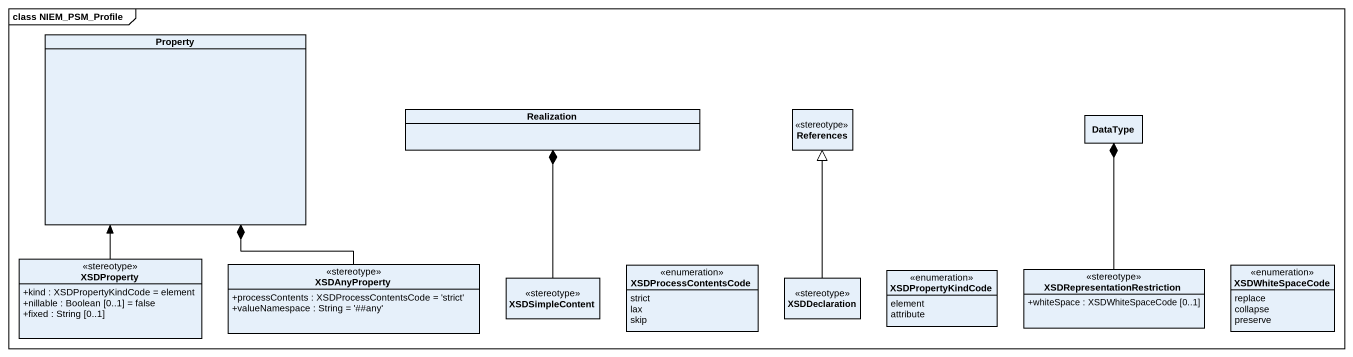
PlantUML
@startuml
mainframe class NIEM_PSM_Profile
hide circle
hide empty members
skinparam classAttributeIconSize 0
class Property
class Realization
class References <<stereotype>>
class DataType
class XSDProperty <<stereotype>> {
  +kind : XSDPropertyKindCode = element
  +nillable : Boolean [0..1] = false
  +fixed : String [0..1]
}
class XSDAnyProperty <<stereotype>> {
  +processContents : XSDProcessContentsCode = 'strict'
  +valueNamespace : String = '##any'
}
enum XSDProcessContentsCode {
  strict
  lax
  skip
}
enum XSDPropertyKindCode {
  element
  attribute
}
class XSDRepresentationRestriction <<stereotype>> {
  +whiteSpace : XSDWhiteSpaceCode [0..1]
}
enum XSDWhiteSpaceCode {
  replace
  collapse
  preserve
}
class XSDSimpleContent <<stereotype>>
class XSDDeclaration <<stereotype>>
XSDProperty -up-> Property
XSDAnyProperty -up-* Property
XSDRepresentationRestriction -up-* DataType
XSDSimpleContent -up-* Realization
XSDDeclaration -up-|> References
@enduml
